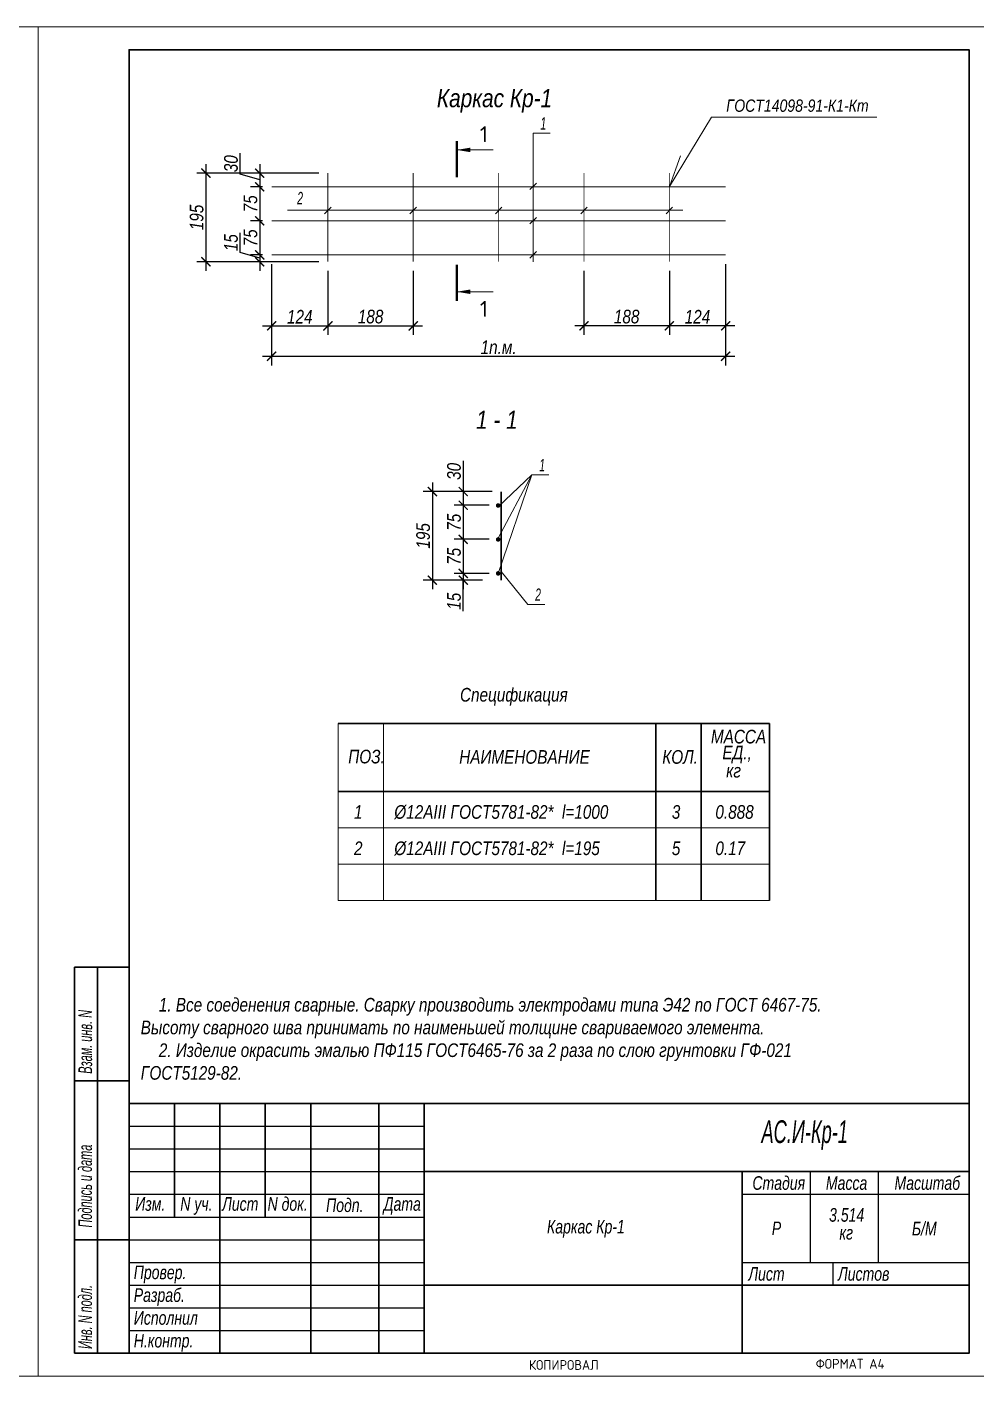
# Model space of a CAD drawing. Header units: millimetres. Extents: x 1582001 to 3303937, y 226471 to 491235.
# Drawn here: x 1812632 to 1833536, y 226471 to 256171 of the extents above; entities that cross this region are included whole.
import ezdxf

# ---------------------------------------------------------------- set-up
doc = ezdxf.new("R2010")
doc.units = ezdxf.units.MM
doc.layers.get('Defpoints').update_dxf_attribs({"color": 255, "lineweight": 30})
for name, color, linetype in [('00', 15, 'Continuous'), ('format', 7, 'Continuous'), ('Формуляр', 138, 'Continuous')]:
    doc.layers.add(name, color=color, linetype=linetype)
for name, color, linetype, lineweight in [('таблица', 7, 'Continuous', 30), ('Текст', 202, 'Continuous', 15), ('Текст-пояснений', 135, 'Continuous', 15), ('Штриховки', 251, 'Continuous', 20)]:
    doc.layers.add(name, color=color, linetype=linetype, lineweight=lineweight)
doc.styles.add('C', font='complex', dxfattribs={"width": 0.9})
doc.styles.add('STYLE1', font='ARIALNI.TTF', dxfattribs={"height": 300})
doc.styles.add('стиль1', font='ARIALNI.TTF', dxfattribs={"width": 0.98, "height": 300})
doc.dimstyles.new('М_10', dxfattribs={"dimtxt": 270, "dimasz": 200, "dimexe": 200, "dimexo": 200, "dimgap": 50, "dimtad": 1, "dimdec": 0, "dimlfac": 0.1, "dimzin": 0, "dimdsep": 46, "dimtxsty": 'стиль1', "dimblk": 'ARCHTICK', "dimcen": 200, "dimdle": 200, "dimadec": 0, "dimazin": 0, "dimtfac": 1, "dimtdec": 0, "dimtofl": 0, "dimtmove": 1, "dimatfit": 3, "dimldrblk": 'NONE', "dimfxl": 0, "dimtolj": 1, "dimtzin": 0, "dimarcsym": 0})

# ---------------------------------------------------------------- blocks, each defined once
blk = doc.blocks.new('_ArchTick')
at = {"color": 0, "linetype": 'ByBlock', "const_width": 0.15}
blk.add_lwpolyline([(-0.5, -0.5), (0.5, 0.5)], dxfattribs=at)
blk = doc.blocks.new('*D1482')
at = {"layer": 'Defpoints', "color": 0, "lineweight": -3, "ltscale": 100, "transparency": 16777216}
for p in [(1819261, 252953), (1817758, 252653), (1818021, 252653)]:
    blk.add_point(p, dxfattribs=at)
at = {"layer": 'Штриховки', "color": 0, "lineweight": -2, "ltscale": 100, "transparency": 16777216}
for p, q in [((1817330, 252932), (1817330, 253391)), ((1817758, 253153), (1817758, 252453)), ((1817758, 252803), (1817330, 252932)), ((1819061, 252953), (1817558, 252953)), ((1817821, 252653), (1817558, 252653))]:
    blk.add_line(p, q, dxfattribs=at)
at = {"layer": 'Штриховки', "color": 0, "lineweight": -2, "ltscale": 100, "transparency": 16777216, "xscale": 200, "yscale": 200, "zscale": 200}
for p, rotation in [((1817758, 252953), 90), ((1817758, 252653), 270)]:
    blk.add_blockref('_ArchTick', p, dxfattribs=dict(at, rotation=rotation))
at = {"layer": 'Штриховки', "color": 0, "ltscale": 100, "transparency": 16777216, "insert": (1817127, 253161), "char_height": 300, "attachment_point": 5, "rotation": 90, "style": 'стиль1'}
blk.add_mtext('\\A1;30', dxfattribs=at)
blk = doc.blocks.new('_None')
blk = doc.blocks.new('*D1483')
at = {"layer": 'Defpoints', "color": 0, "lineweight": -3, "ltscale": 100, "transparency": 16777216}
for p in [(1818021, 252653), (1817758, 251903), (1818021, 251903)]:
    blk.add_point(p, dxfattribs=at)
at = {"layer": 'Штриховки', "color": 0, "lineweight": -2, "ltscale": 100, "transparency": 16777216}
for p, q in [((1817758, 252853), (1817758, 251703)), ((1817821, 252653), (1817558, 252653)), ((1817821, 251903), (1817558, 251903))]:
    blk.add_line(p, q, dxfattribs=at)
at = {"layer": 'Штриховки', "color": 0, "lineweight": -2, "ltscale": 100, "transparency": 16777216, "xscale": 200, "yscale": 200, "zscale": 200}
for p, rotation in [((1817758, 252653), 90), ((1817758, 251903), 270)]:
    blk.add_blockref('_ArchTick', p, dxfattribs=dict(at, rotation=rotation))
at = {"layer": 'Штриховки', "color": 0, "ltscale": 100, "transparency": 16777216, "insert": (1817556, 252278), "char_height": 300, "attachment_point": 5, "rotation": 90, "style": 'стиль1'}
blk.add_mtext('\\A1;75', dxfattribs=at)
blk = doc.blocks.new('*D1484')
at = {"layer": 'Defpoints', "color": 0, "lineweight": -3, "ltscale": 100, "transparency": 16777216}
for p in [(1818021, 251903), (1817758, 251153), (1818021, 251153)]:
    blk.add_point(p, dxfattribs=at)
at = {"layer": 'Штриховки', "color": 0, "lineweight": -2, "ltscale": 100, "transparency": 16777216}
for p, q in [((1817821, 251903), (1817558, 251903)), ((1817758, 252103), (1817758, 250953)), ((1817821, 251153), (1817558, 251153))]:
    blk.add_line(p, q, dxfattribs=at)
at = {"layer": 'Штриховки', "color": 0, "lineweight": -2, "ltscale": 100, "transparency": 16777216, "xscale": 200, "yscale": 200, "zscale": 200}
for p, rotation in [((1817758, 251903), 90), ((1817758, 251153), 270)]:
    blk.add_blockref('_ArchTick', p, dxfattribs=dict(at, rotation=rotation))
at = {"layer": 'Штриховки', "color": 0, "ltscale": 100, "transparency": 16777216, "insert": (1817556, 251528), "char_height": 300, "attachment_point": 5, "rotation": 90, "style": 'стиль1'}
blk.add_mtext('\\A1;75', dxfattribs=at)
blk = doc.blocks.new('*D1485')
at = {"layer": 'Defpoints', "color": 0, "lineweight": -3, "ltscale": 100, "transparency": 16777216}
for p in [(1817758, 251003), (1818021, 251153), (1819261, 251003)]:
    blk.add_point(p, dxfattribs=at)
at = {"layer": 'Штриховки', "color": 0, "lineweight": -2, "ltscale": 100, "transparency": 16777216}
for p, q in [((1817330, 251207), (1817330, 251637)), ((1817758, 251353), (1817758, 250803)), ((1817758, 251078), (1817330, 251207)), ((1817821, 251153), (1817558, 251153)), ((1819061, 251003), (1817558, 251003))]:
    blk.add_line(p, q, dxfattribs=at)
at = {"layer": 'Штриховки', "color": 0, "lineweight": -2, "ltscale": 100, "transparency": 16777216, "xscale": 200, "yscale": 200, "zscale": 200}
for p, rotation in [((1817758, 251153), 90), ((1817758, 251003), 270)]:
    blk.add_blockref('_ArchTick', p, dxfattribs=dict(at, rotation=rotation))
at = {"layer": 'Штриховки', "color": 0, "ltscale": 100, "transparency": 16777216, "insert": (1817127, 251422), "char_height": 300, "attachment_point": 5, "rotation": 90, "style": 'стиль1'}
blk.add_mtext('\\A1;15', dxfattribs=at)
blk = doc.blocks.new('*D1486')
at = {"layer": 'Defpoints', "color": 0, "lineweight": -3, "ltscale": 100, "transparency": 16777216}
for p in [(1819261, 252953), (1816573, 251003), (1819261, 251003)]:
    blk.add_point(p, dxfattribs=at)
at = {"layer": 'Штриховки', "color": 0, "lineweight": -2, "ltscale": 100, "transparency": 16777216}
for p, q in [((1816573, 253153), (1816573, 250803)), ((1819061, 252953), (1816373, 252953)), ((1819061, 251003), (1816373, 251003))]:
    blk.add_line(p, q, dxfattribs=at)
at = {"layer": 'Штриховки', "color": 0, "lineweight": -2, "ltscale": 100, "transparency": 16777216, "xscale": 200, "yscale": 200, "zscale": 200}
for p, rotation in [((1816573, 252953), 90), ((1816573, 251003), 270)]:
    blk.add_blockref('_ArchTick', p, dxfattribs=dict(at, rotation=rotation))
at = {"layer": 'Штриховки', "color": 0, "ltscale": 100, "transparency": 16777216, "insert": (1816370, 251978), "char_height": 300, "attachment_point": 5, "rotation": 90, "style": 'стиль1'}
blk.add_mtext('\\A1;195', dxfattribs=at)
blk = doc.blocks.new('*D1487')
at = {"layer": 'Defpoints', "color": 0, "lineweight": -3, "ltscale": 100, "transparency": 16777216}
for p in [(1818021, 251153), (1819261, 251003), (1819261, 249591)]:
    blk.add_point(p, dxfattribs=at)
at = {"layer": 'Штриховки', "color": 0, "lineweight": -2, "ltscale": 100, "transparency": 16777216}
for p, q in [((1818021, 250953), (1818021, 249391)), ((1819261, 250803), (1819261, 249391)), ((1817821, 249591), (1819461, 249591))]:
    blk.add_line(p, q, dxfattribs=at)
at = {"layer": 'Штриховки', "color": 0, "lineweight": -2, "ltscale": 100, "transparency": 16777216, "xscale": 200, "yscale": 200, "zscale": 200, "rotation": 180}
blk.add_blockref('_ArchTick', (1818021, 249591), dxfattribs=at)
at = {"layer": 'Штриховки', "color": 0, "lineweight": -2, "ltscale": 100, "transparency": 16777216, "xscale": 200, "yscale": 200, "zscale": 200}
blk.add_blockref('_ArchTick', (1819261, 249591), dxfattribs=at)
at = {"layer": 'Штриховки', "color": 0, "ltscale": 100, "transparency": 16777216, "insert": (1818641, 249792), "char_height": 300, "attachment_point": 5, "style": 'стиль1'}
blk.add_mtext('\\A1;124', dxfattribs=at)
blk = doc.blocks.new('*D1488')
at = {"layer": 'Defpoints', "color": 0, "lineweight": -3, "ltscale": 100, "transparency": 16777216}
for p in [(1819261, 251003), (1821141, 251003), (1821141, 249591)]:
    blk.add_point(p, dxfattribs=at)
at = {"layer": 'Штриховки', "color": 0, "lineweight": -2, "ltscale": 100, "transparency": 16777216}
for p, q in [((1819261, 250803), (1819261, 249391)), ((1821141, 250803), (1821141, 249391)), ((1819061, 249591), (1821341, 249591))]:
    blk.add_line(p, q, dxfattribs=at)
at = {"layer": 'Штриховки', "color": 0, "lineweight": -2, "ltscale": 100, "transparency": 16777216, "xscale": 200, "yscale": 200, "zscale": 200, "rotation": 180}
blk.add_blockref('_ArchTick', (1819261, 249591), dxfattribs=at)
at = {"layer": 'Штриховки', "color": 0, "lineweight": -2, "ltscale": 100, "transparency": 16777216, "xscale": 200, "yscale": 200, "zscale": 200}
blk.add_blockref('_ArchTick', (1821141, 249591), dxfattribs=at)
at = {"layer": 'Штриховки', "color": 0, "ltscale": 100, "transparency": 16777216, "insert": (1820201, 249794), "char_height": 300, "attachment_point": 5, "style": 'стиль1'}
blk.add_mtext('\\A1;188', dxfattribs=at)
blk = doc.blocks.new('*D1489')
at = {"layer": 'Defpoints', "color": 0, "lineweight": -3, "ltscale": 100, "transparency": 16777216}
for p in [(1826781, 251003), (1828021, 251153), (1826781, 249591)]:
    blk.add_point(p, dxfattribs=at)
at = {"layer": 'Штриховки', "color": 0, "lineweight": -2, "ltscale": 100, "transparency": 16777216}
for p, q in [((1826781, 250803), (1826781, 249391)), ((1828021, 250953), (1828021, 249391)), ((1828221, 249591), (1826581, 249591))]:
    blk.add_line(p, q, dxfattribs=at)
at = {"layer": 'Штриховки', "color": 0, "lineweight": -2, "ltscale": 100, "transparency": 16777216, "xscale": 200, "yscale": 200, "zscale": 200, "rotation": 180}
blk.add_blockref('_ArchTick', (1826781, 249591), dxfattribs=at)
at = {"layer": 'Штриховки', "color": 0, "lineweight": -2, "ltscale": 100, "transparency": 16777216, "xscale": 200, "yscale": 200, "zscale": 200}
blk.add_blockref('_ArchTick', (1828021, 249591), dxfattribs=at)
at = {"layer": 'Штриховки', "color": 0, "ltscale": 100, "transparency": 16777216, "insert": (1827401, 249792), "char_height": 300, "attachment_point": 5, "style": 'стиль1'}
blk.add_mtext('\\A1;124', dxfattribs=at)
blk = doc.blocks.new('*D1490')
at = {"layer": 'Defpoints', "color": 0, "lineweight": -3, "ltscale": 100, "transparency": 16777216}
for p in [(1824901, 251003), (1826781, 251003), (1824901, 249591)]:
    blk.add_point(p, dxfattribs=at)
at = {"layer": 'Штриховки', "color": 0, "lineweight": -2, "ltscale": 100, "transparency": 16777216}
for p, q in [((1824901, 250803), (1824901, 249391)), ((1826781, 250803), (1826781, 249391)), ((1826981, 249591), (1824701, 249591))]:
    blk.add_line(p, q, dxfattribs=at)
at = {"layer": 'Штриховки', "color": 0, "lineweight": -2, "ltscale": 100, "transparency": 16777216, "xscale": 200, "yscale": 200, "zscale": 200, "rotation": 180}
blk.add_blockref('_ArchTick', (1824901, 249591), dxfattribs=at)
at = {"layer": 'Штриховки', "color": 0, "lineweight": -2, "ltscale": 100, "transparency": 16777216, "xscale": 200, "yscale": 200, "zscale": 200}
blk.add_blockref('_ArchTick', (1826781, 249591), dxfattribs=at)
at = {"layer": 'Штриховки', "color": 0, "ltscale": 100, "transparency": 16777216, "insert": (1825841, 249794), "char_height": 300, "attachment_point": 5, "style": 'стиль1'}
blk.add_mtext('\\A1;188', dxfattribs=at)
blk = doc.blocks.new('*D1491')
at = {"layer": 'Defpoints', "color": 0, "lineweight": -3, "ltscale": 100, "transparency": 16777216}
for p in [(1818021, 250172), (1828021, 250172), (1828021, 248922)]:
    blk.add_point(p, dxfattribs=at)
at = {"layer": 'Штриховки', "color": 0, "lineweight": -2, "ltscale": 100, "transparency": 16777216}
for p, q in [((1818021, 249972), (1818021, 248722)), ((1828021, 249972), (1828021, 248722)), ((1817821, 248922), (1828221, 248922))]:
    blk.add_line(p, q, dxfattribs=at)
at = {"layer": 'Штриховки', "color": 0, "lineweight": -2, "ltscale": 100, "transparency": 16777216, "xscale": 200, "yscale": 200, "zscale": 200, "rotation": 180}
blk.add_blockref('_ArchTick', (1818021, 248922), dxfattribs=at)
at = {"layer": 'Штриховки', "color": 0, "lineweight": -2, "ltscale": 100, "transparency": 16777216, "xscale": 200, "yscale": 200, "zscale": 200}
blk.add_blockref('_ArchTick', (1828021, 248922), dxfattribs=at)
at = {"layer": 'Штриховки', "color": 0, "ltscale": 100, "transparency": 16777216, "insert": (1823021, 249122), "char_height": 300, "attachment_point": 5, "style": 'стиль1'}
blk.add_mtext('\\A1;1п.м.', dxfattribs=at)
blk = doc.blocks.new('*D1492')
at = {"layer": 'Defpoints', "color": 0, "lineweight": -3, "ltscale": 100, "transparency": 16777216}
for p in [(1823077, 245942), (1822242, 245642), (1823010, 245642)]:
    blk.add_point(p, dxfattribs=at)
at = {"layer": 'Штриховки', "color": 0, "lineweight": -2, "ltscale": 100, "transparency": 16777216}
for p, q in [((1822242, 246617), (1822242, 245942)), ((1822877, 245942), (1822042, 245942)), ((1822242, 246142), (1822242, 245442)), ((1822810, 245642), (1822042, 245642))]:
    blk.add_line(p, q, dxfattribs=at)
at = {"layer": 'Штриховки', "color": 0, "lineweight": -2, "ltscale": 100, "transparency": 16777216, "xscale": 200, "yscale": 200, "zscale": 200}
for p, rotation in [((1822242, 245942), 90), ((1822242, 245642), 270)]:
    blk.add_blockref('_ArchTick', p, dxfattribs=dict(at, rotation=rotation))
at = {"layer": 'Штриховки', "color": 0, "ltscale": 100, "transparency": 16777216, "insert": (1822039, 246387), "char_height": 300, "attachment_point": 5, "rotation": 90, "style": 'стиль1'}
blk.add_mtext('\\A1;30', dxfattribs=at)
blk = doc.blocks.new('*D1273')
at = {"layer": 'Defpoints', "color": 0, "lineweight": -3, "ltscale": 100, "transparency": 16777216}
for p in [(1823010, 245642), (1822242, 244892), (1823010, 244892)]:
    blk.add_point(p, dxfattribs=at)
at = {"layer": 'Штриховки', "color": 0, "lineweight": -2, "ltscale": 100, "transparency": 16777216}
for p, q in [((1822810, 245642), (1822042, 245642)), ((1822242, 245842), (1822242, 244692)), ((1822810, 244892), (1822042, 244892))]:
    blk.add_line(p, q, dxfattribs=at)
at = {"layer": 'Штриховки', "color": 0, "lineweight": -2, "ltscale": 100, "transparency": 16777216, "xscale": 200, "yscale": 200, "zscale": 200}
for p, rotation in [((1822242, 245642), 90), ((1822242, 244892), 270)]:
    blk.add_blockref('_ArchTick', p, dxfattribs=dict(at, rotation=rotation))
at = {"layer": 'Штриховки', "color": 0, "ltscale": 100, "transparency": 16777216, "insert": (1822039, 245267), "char_height": 300, "attachment_point": 5, "rotation": 90, "style": 'стиль1'}
blk.add_mtext('\\A1;75', dxfattribs=at)
blk = doc.blocks.new('*D1274')
at = {"layer": 'Defpoints', "color": 0, "lineweight": -3, "ltscale": 100, "transparency": 16777216}
for p in [(1823010, 244892), (1822242, 244142), (1823010, 244142)]:
    blk.add_point(p, dxfattribs=at)
at = {"layer": 'Штриховки', "color": 0, "lineweight": -2, "ltscale": 100, "transparency": 16777216}
for p, q in [((1822242, 245092), (1822242, 243942)), ((1822810, 244892), (1822042, 244892)), ((1822810, 244142), (1822042, 244142))]:
    blk.add_line(p, q, dxfattribs=at)
at = {"layer": 'Штриховки', "color": 0, "lineweight": -2, "ltscale": 100, "transparency": 16777216, "xscale": 200, "yscale": 200, "zscale": 200}
for p, rotation in [((1822242, 244892), 90), ((1822242, 244142), 270)]:
    blk.add_blockref('_ArchTick', p, dxfattribs=dict(at, rotation=rotation))
at = {"layer": 'Штриховки', "color": 0, "ltscale": 100, "transparency": 16777216, "insert": (1822039, 244517), "char_height": 300, "attachment_point": 5, "rotation": 90, "style": 'стиль1'}
blk.add_mtext('\\A1;75', dxfattribs=at)
blk = doc.blocks.new('*D1493')
at = {"layer": 'Defpoints', "color": 0, "lineweight": -3, "ltscale": 100, "transparency": 16777216}
for p in [(1823010, 244142), (1822242, 243992), (1822866, 243992)]:
    blk.add_point(p, dxfattribs=at)
at = {"layer": 'Штриховки', "color": 0, "lineweight": -2, "ltscale": 100, "transparency": 16777216}
for p, q in [((1822810, 244142), (1822042, 244142)), ((1822242, 244342), (1822242, 243792)), ((1822666, 243992), (1822042, 243992)), ((1822242, 243312), (1822242, 243992))]:
    blk.add_line(p, q, dxfattribs=at)
at = {"layer": 'Штриховки', "color": 0, "lineweight": -2, "ltscale": 100, "transparency": 16777216, "xscale": 200, "yscale": 200, "zscale": 200}
for p, rotation in [((1822242, 244142), 90), ((1822242, 243992), 270)]:
    blk.add_blockref('_ArchTick', p, dxfattribs=dict(at, rotation=rotation))
at = {"layer": 'Штриховки', "color": 0, "ltscale": 100, "transparency": 16777216, "insert": (1822039, 243527), "char_height": 300, "attachment_point": 5, "rotation": 90, "style": 'стиль1'}
blk.add_mtext('\\A1;15', dxfattribs=at)
blk = doc.blocks.new('*D1494')
at = {"layer": 'Defpoints', "color": 0, "lineweight": -3, "ltscale": 100, "transparency": 16777216}
for p in [(1823077, 245942), (1821562, 243992), (1822866, 243992)]:
    blk.add_point(p, dxfattribs=at)
at = {"layer": 'Штриховки', "color": 0, "lineweight": -2, "ltscale": 100, "transparency": 16777216}
for p, q in [((1822877, 245942), (1821362, 245942)), ((1821562, 246142), (1821562, 243792)), ((1822666, 243992), (1821362, 243992))]:
    blk.add_line(p, q, dxfattribs=at)
at = {"layer": 'Штриховки', "color": 0, "lineweight": -2, "ltscale": 100, "transparency": 16777216, "xscale": 200, "yscale": 200, "zscale": 200}
for p, rotation in [((1821562, 245942), 90), ((1821562, 243992), 270)]:
    blk.add_blockref('_ArchTick', p, dxfattribs=dict(at, rotation=rotation))
at = {"layer": 'Штриховки', "color": 0, "ltscale": 100, "transparency": 16777216, "insert": (1821359, 244967), "char_height": 300, "attachment_point": 5, "rotation": 90, "style": 'стиль1'}
blk.add_mtext('\\A1;195', dxfattribs=at)

msp = doc.modelspace()

# ---------------------------------------------------------------- linework, layer by layer
at = {"layer": '00', "color": 15, "linetype": 'Continuous', "const_width": 30}
msp.add_lwpolyline([(1823077, 245942.1), (1823077, 243992.1)], dxfattribs=at)
at = {"layer": '00', "color": 15, "linetype": 'Continuous', "const_width": 49.8}
for points in [[(1823035.4, 245636.4, -1), (1822985.1, 245636.4, -1)], [(1823035.4, 244889.2, -1), (1822985.1, 244889.2, -1)], [(1823035.4, 244142.1, -1), (1822985.1, 244142.1, -1)]]:
    msp.add_lwpolyline(points, format="xyb", close=True, dxfattribs=at)
at = {"layer": 'format', "lineweight": 30}
for p, q in [((1813682.4, 226971.3), (1813682.4, 235471.3)), ((1813682.4, 235471.3), (1814882.4, 235471.3)), ((1814182.4, 226971.3), (1814182.4, 235471.3)), ((1814882.4, 232971.3), (1813682.4, 232971.3)), ((1833382.4, 232471.3), (1814882.4, 232471.3)), ((1814882.4, 232471.3), (1814882.4, 226971.3)), ((1815882.4, 232471.3), (1815882.4, 229971.3)), ((1816882.4, 232471.3), (1816882.4, 226971.3)), ((1817882.4, 232471.3), (1817882.4, 229971.3)), ((1818882.4, 232471.3), (1818882.4, 226971.3)), ((1820382.4, 232471.3), (1820382.4, 226971.3)), ((1821382.4, 232471.3), (1821382.4, 226971.3)), ((1821382.4, 230971.3), (1833382.4, 230971.3)), ((1828382.4, 230971.3), (1828382.4, 226971.3)), ((1814882.4, 229471.3), (1813682.4, 229471.3)), ((1821382.4, 228471.3), (1833382.4, 228471.3)), ((1814882.4, 226971.3), (1813682.4, 226971.3))]:
    msp.add_line(p, q, dxfattribs=at)
at = {"layer": 'format'}
for p, q in [((1814882.4, 231971.3), (1821382.4, 231971.3)), ((1814882.4, 231471.3), (1821382.4, 231471.3)), ((1814882.4, 230971.3), (1821382.4, 230971.3)), ((1814882.4, 230471.3), (1821382.4, 230471.3)), ((1814882.4, 229971.3), (1821382.4, 229971.3)), ((1814882.4, 229471.3), (1821382.4, 229471.3)), ((1814882.4, 228971.3), (1821382.4, 228971.3)), ((1814882.4, 228471.3), (1821382.4, 228471.3)), ((1814882.4, 227971.3), (1821382.4, 227971.3)), ((1814882.4, 227471.3), (1821382.4, 227471.3))]:
    msp.add_line(p, q, dxfattribs=at)
at = {"layer": 'format', "linetype": 'Continuous', "lineweight": 30}
msp.add_lwpolyline([(1814882.4, 226971.3), (1833382.4, 226971.3), (1833382.4, 255671.3), (1814882.4, 255671.3)], close=True, dxfattribs=at)
at = {"layer": 'таблица', "ltscale": 500}
for p, q in [((1819484.1, 240839.8), (1828984.1, 240839.8)), ((1826484.1, 240839.8), (1826484.1, 236939.8)), ((1827484.1, 240839.8), (1827484.1, 236939.8)), ((1828984.1, 240839.8), (1828984.1, 236939.8)), ((1819484.1, 239339.8), (1828984.1, 239339.8))]:
    msp.add_line(p, q, dxfattribs=at)
at = {"layer": 'таблица', "lineweight": 18, "ltscale": 500}
for p, q in [((1819484.1, 238539.8), (1828984.1, 238539.8)), ((1819484.1, 237739.8), (1828984.1, 237739.8)), ((1819484.1, 236939.8), (1828984.1, 236939.8))]:
    msp.add_line(p, q, dxfattribs=at)
at = {"layer": 'Текст', "ltscale": 2}
for p, q in [((1826781.2, 252656.3), (1827712.8, 254183.2)), ((1827712.8, 254183.2), (1831352.4, 254183.2)), ((1823780.8, 253833.5), (1824156.2, 253833.5)), ((1823780.8, 251002.3), (1823780.8, 253833.5)), ((1827028.7, 253336.7), (1826781.2, 252656.3)), ((1823855.3, 252734.9), (1823711.4, 252591)), ((1819333.1, 252203.6), (1819189.2, 252059.7)), ((1821209.7, 252203.6), (1821065.8, 252059.7)), ((1823093.1, 252203.6), (1822949.2, 252059.7)), ((1824973.1, 252203.6), (1824829.2, 252059.7)), ((1826853.1, 252203.6), (1826709.2, 252059.7)), ((1827075.5, 252135), (1818369, 252135)), ((1823855.3, 251977.8), (1823711.4, 251833.8)), ((1823855.3, 251227.8), (1823711.4, 251083.8)), ((1823754.9, 246311), (1823010.2, 244914.4)), ((1823754.9, 246311), (1823010.2, 244142.1)), ((1823018.4, 245612.6), (1823754.9, 246311)), ((1823754.9, 246311), (1824130.3, 246311)), ((1823077, 244183.1), (1823664, 243458.1)), ((1823664, 243458.1), (1824039.4, 243458.1))]:
    msp.add_line(p, q, dxfattribs=at)
at = {"layer": 'Текст'}
for p, q in [((1822100.5, 253464.6), (1822900.5, 253464.6)), ((1822100.5, 250341.9), (1822900.5, 250341.9)), ((1819484.1, 240839.8), (1819484.1, 236939.8)), ((1820484.1, 240839.8), (1820484.1, 236939.8))]:
    msp.add_line(p, q, dxfattribs=at)
at = {"layer": 'Текст', "const_width": 50}
for points in [[(1822100.5, 252864.6), (1822100.5, 253664.6)], [(1822100.5, 250941.9), (1822100.5, 250141.9)]]:
    msp.add_lwpolyline(points, dxfattribs=at)
at = {"layer": 'Текст'}
for points in [[(1822100.5, 253464.6, 0, 100, 0), (1822400.5, 253464.6, 100, 100, 0)], [(1822100.5, 250341.9, 0, 100, 0), (1822400.5, 250341.9, 100, 100, 0)]]:
    msp.add_lwpolyline(points, format="xyseb", dxfattribs=at)
at = {"layer": 'Текст-пояснений', "color": 0, "linetype": 'ByBlock'}
msp.add_lwpolyline([(1791882.4, 226471.3), (1812882.4, 226471.3), (1812882.4, 256171.3), (1791882.4, 256171.3)], close=True, dxfattribs=at)
at = {"layer": 'Текст-пояснений', "linetype": 'ByBlock'}
msp.add_lwpolyline([(1812882.4, 226471.3), (1833882.4, 226471.3), (1833882.4, 256171.3), (1812882.4, 256171.3)], close=True, dxfattribs=at)
at = {"layer": 'Формуляр'}
for p, q in [((1829882.4, 230971.3), (1829882.4, 228971.3)), ((1831382.4, 230971.3), (1831382.4, 228971.3)), ((1828382.4, 230471.3), (1833382.4, 230471.3)), ((1828382.4, 228971.3), (1833382.4, 228971.3)), ((1830382.4, 228971.3), (1830382.4, 228471.3))]:
    msp.add_line(p, q, dxfattribs=at)
at = {"layer": 'Штриховки', "color": 1, "ltscale": 100, "const_width": 20}
for points in [[(1819261.2, 251003.3), (1819261.2, 252953.3)], [(1821141.2, 251003.3), (1821141.2, 252953.3)], [(1823021.2, 251003.3), (1823021.2, 252953.3)], [(1823021.2, 251003.3), (1823021.2, 252953.3)], [(1824901.2, 251003.3), (1824901.2, 252953.3)], [(1824901.2, 251003.3), (1824901.2, 252953.3)], [(1826781.2, 251003.3), (1826781.2, 252953.3)], [(1818021.2, 252653.3), (1828021.2, 252653.3)], [(1818021.2, 251903.3), (1828021.2, 251903.3)], [(1818021.2, 251153.3), (1828021.2, 251153.3)]]:
    msp.add_lwpolyline(points, dxfattribs=at)

# ---------------------------------------------------------------- texts
at = {"layer": 'format', "color": 7, "style": 'C', "width": 0.9}
for s, p in [('КОПИРОВАЛ', (1823691.6, 226606.7)), ('ФОРМАТ A4', (1830005.5, 226633))]:
    msp.add_text(s, height=216, dxfattribs=at).set_placement(p)
at = {"layer": 'Текст', "ltscale": 2, "style": 'STYLE1', "width": 0.75}
for s, p in [('1', (1823941.7, 253914)), ('2', (1818583.5, 252269.2)), ('1', (1823915.8, 246391.5)), ('2', (1823824.8, 243538.6))]:
    msp.add_text(s, height=270, dxfattribs=at).set_placement(p)
at = {"layer": 'Текст', "style": 'STYLE1', "width": 0.98}
for s, p in [('Спецификация', (1822170.8, 241319.8)), ('МАССА', (1827697.3, 240398.1)), ('ЕД.,', (1827948.9, 240048.1)), ('ПОЗ.', (1819709.2, 239958.9)), ('НАИМЕНОВАНИЕ', (1822152.8, 239950.5)), ('КОЛ.', (1826625.4, 239950.5)), ('кг', (1828032.8, 239648.1)), ('1', (1819835.6, 238739.8)), ('%%C12AIII ГОСТ5781-82*  l=1000', (1820723.5, 238739.8)), ('3', (1826835.6, 238739.8)), ('0.888', (1827795.7, 238739.8)), ('2', (1819835.6, 237939.8)), ('%%C12AIII ГОСТ5781-82*  l=195', (1820723.5, 237939.8)), ('5', (1826835.6, 237939.8)), ('0.17', (1827795.7, 237939.8)), ('1. Все соеденения сварные. Сварку производить электродами типа Э42 по ГОСТ 6467-75.', (1815536.9, 234494.8)), ('Высоту сварного шва принимать по наименьшей толщине свариваемого элемента.', (1815137.4, 233994.8)), ('2. Изделие окрасить эмалью ПФ115 ГОСТ6465-76 за 2 раза по слою грунтовки ГФ-021', (1815536.9, 233494.8)), ('ГОСТ5129-82.', (1815137.4, 232994.8))]:
    msp.add_text(s, height=300, dxfattribs=at).set_placement(p)
at = {"layer": 'Текст', "ltscale": 2, "attachment_point": 5, "style": 'STYLE1'}
for s, insert, char_height, width in [('Каркас Кр-1', (1822929.8, 254544.7), 400, 6024.46), ('ГОСТ14098-91-К1-Кт', (1829602.6, 254437.7), 270, 6024.46), ('{\\Fsimplex|c204;\\W1;1}', (1822698, 253811.3), 350, 300), ('{\\Fsimplex|c204;\\W1;1}', (1822698, 249965.3), 350, 300), ('1 - 1', (1822982.2, 247524.4), 400, 2023.435)]:
    msp.add_mtext(s, dxfattribs=dict(at, insert=insert, char_height=char_height, width=width))
at = {"layer": 'Формуляр', "linetype": 'Continuous', "style": 'STYLE1', "width": 0.7}
for s, p in [('Взам. инв. N', (1814066.3, 233126.7)), ('Подпись и дата', (1814063.5, 229741.1)), ('Инв. N подл.', (1814063.5, 227067.7))]:
    msp.add_text(s, height=300, rotation=90, dxfattribs=at).set_placement(p)
at = {"layer": 'Формуляр', "style": 'STYLE1'}
for s, height, width, p in [('АС.И-Кр-1', 500, 0.7, (1828811.1, 231601.2)), ('Стадия', 300, 0.9, (1828610.7, 230570.5)), ('Масса', 300, 0.9, (1830229.6, 230570.5)), ('Масштаб', 300, 0.9, (1831740.7, 230570.5)), ('Изм.', 300, 0.9, (1815016.5, 230109.3)), ('N уч.', 300, 0.9, (1816009.5, 230109.3)), ('Лист', 300, 0.9, (1816933, 230109.3)), ('N док.', 300, 0.9, (1817932.5, 230109.3)), ('Подп.', 300, 0.9, (1819220.9, 230082.4)), ('Дата', 300, 0.9, (1820489, 230109.3)), ('Каркас Кр-1', 300, 0.9, (1824086.2, 229609.7)), ('3.514', 300, 0.9, (1830299.5, 229868.5)), ('Б/М', 300, 0.9, (1832124.5, 229566.7)), ('Р', 300, 0.9, (1829038.4, 229573.1)), ('кг', 300, 0.9, (1830527.5, 229476.3)), ('Провер.', 300, 0.9, (1814984.7, 228604.4)), ('Лист', 300, 0.9, (1828523.6, 228570.5)), ('Листов', 300, 0.9, (1830498.2, 228570.5)), ('Разраб.', 300, 0.9, (1814984.7, 228102.7)), ('Исполнил', 300, 0.9, (1814984.7, 227601.1)), ('Н.контр.', 300, 0.9, (1814984.7, 227099.4))]:
    msp.add_text(s, height=height, dxfattribs=dict(at, width=width)).set_placement(p)

# ---------------------------------------------------------------- dimensions: what is measured, and where the dimension line sits
at = {"layer": 'Штриховки', "ltscale": 100}
for base, p1, p2, angle, picture, middle in [((1817758.3, 252653.3), (1819261.2, 252953.3), (1818021.2, 252653.3), 90, '*D1482', (1817127, 252981.7)), ((1816572.8, 251003.3), (1819261.2, 252953.3), (1819261.2, 251003.3), 90, '*D1486', (1816369.6, 251978.3)), ((1817758.3, 251903.3), (1818021.2, 252653.3), (1818021.2, 251903.3), 90, '*D1483', (1817555.7, 252278.3)), ((1817758.3, 251153.3), (1818021.2, 251903.3), (1818021.2, 251153.3), 90, '*D1484', (1817555.7, 251528.3)), ((1817758.3, 251003.3), (1818021.2, 251153.3), (1819261.2, 251003.3), 90, '*D1485', (1817127, 251256.7)), ((1824901.2, 249591.1), (1826781.2, 251003.3), (1824901.2, 251003.3), 180, '*D1490', (1825841.2, 249794.2)), ((1826781.2, 249591.1), (1828021.2, 251153.3), (1826781.2, 251003.3), 180, '*D1489', (1827401.2, 249791.7)), ((1821561.8, 243992.1), (1823077, 245942.1), (1822865.7, 243992.1), 90, '*D1494', (1821358.7, 244967.1)), ((1822241.7, 244892.1), (1823010.2, 245642.1), (1823010.2, 244892.1), 90, '*D1273', (1822039.2, 245267.1)), ((1822241.7, 244142.1), (1823010.2, 244892.1), (1823010.2, 244142.1), 90, '*D1274', (1822039.2, 244517.1))]:
    dim = msp.add_linear_dim(base=base, p1=p1, p2=p2, angle=angle, dimstyle='М_10', dxfattribs=at)
    dim.commit()
    dim.dimension.update_dxf_attribs({"geometry": picture, "text_midpoint": middle})
for base, p1, p2, picture, middle in [((1819261.2, 249591.1), (1818021.2, 251153.3), (1819261.2, 251003.3), '*D1487', (1818641.2, 249791.7)), ((1821141.2, 249591.1), (1819261.2, 251003.3), (1821141.2, 251003.3), '*D1488', (1820201.2, 249794.2))]:
    dim = msp.add_linear_dim(base=base, p1=p1, p2=p2, dimstyle='М_10', dxfattribs=at)
    dim.commit()
    dim.dimension.update_dxf_attribs({"geometry": picture, "text_midpoint": middle})
dim = msp.add_linear_dim(base=(1828021.2, 248921.7), p1=(1818021.2, 250172.2), p2=(1828021.2, 250172.2), text='1п.м.', dimstyle='М_10', dxfattribs=at)
dim.commit()
dim.dimension.update_dxf_attribs({"geometry": '*D1491', "text_midpoint": (1823021.2, 249122.3)})
for base, p1, p2, picture, middle in [((1822241.7, 245642.1), (1823077, 245942.1), (1823010.2, 245642.1), '*D1492', (1822241.7, 246387.1)), ((1822241.7, 243992.1), (1823010.2, 244142.1), (1822865.7, 243992.1), '*D1493', (1822241.7, 243526.9))]:
    dim = msp.add_linear_dim(base=base, p1=p1, p2=p2, angle=90, dimstyle='М_10', dxfattribs=at)
    dim.commit()
    dim.dimension.update_dxf_attribs({"geometry": picture, "text_midpoint": middle, "dimtype": 160})

doc.saveas('drawing.dxf')
